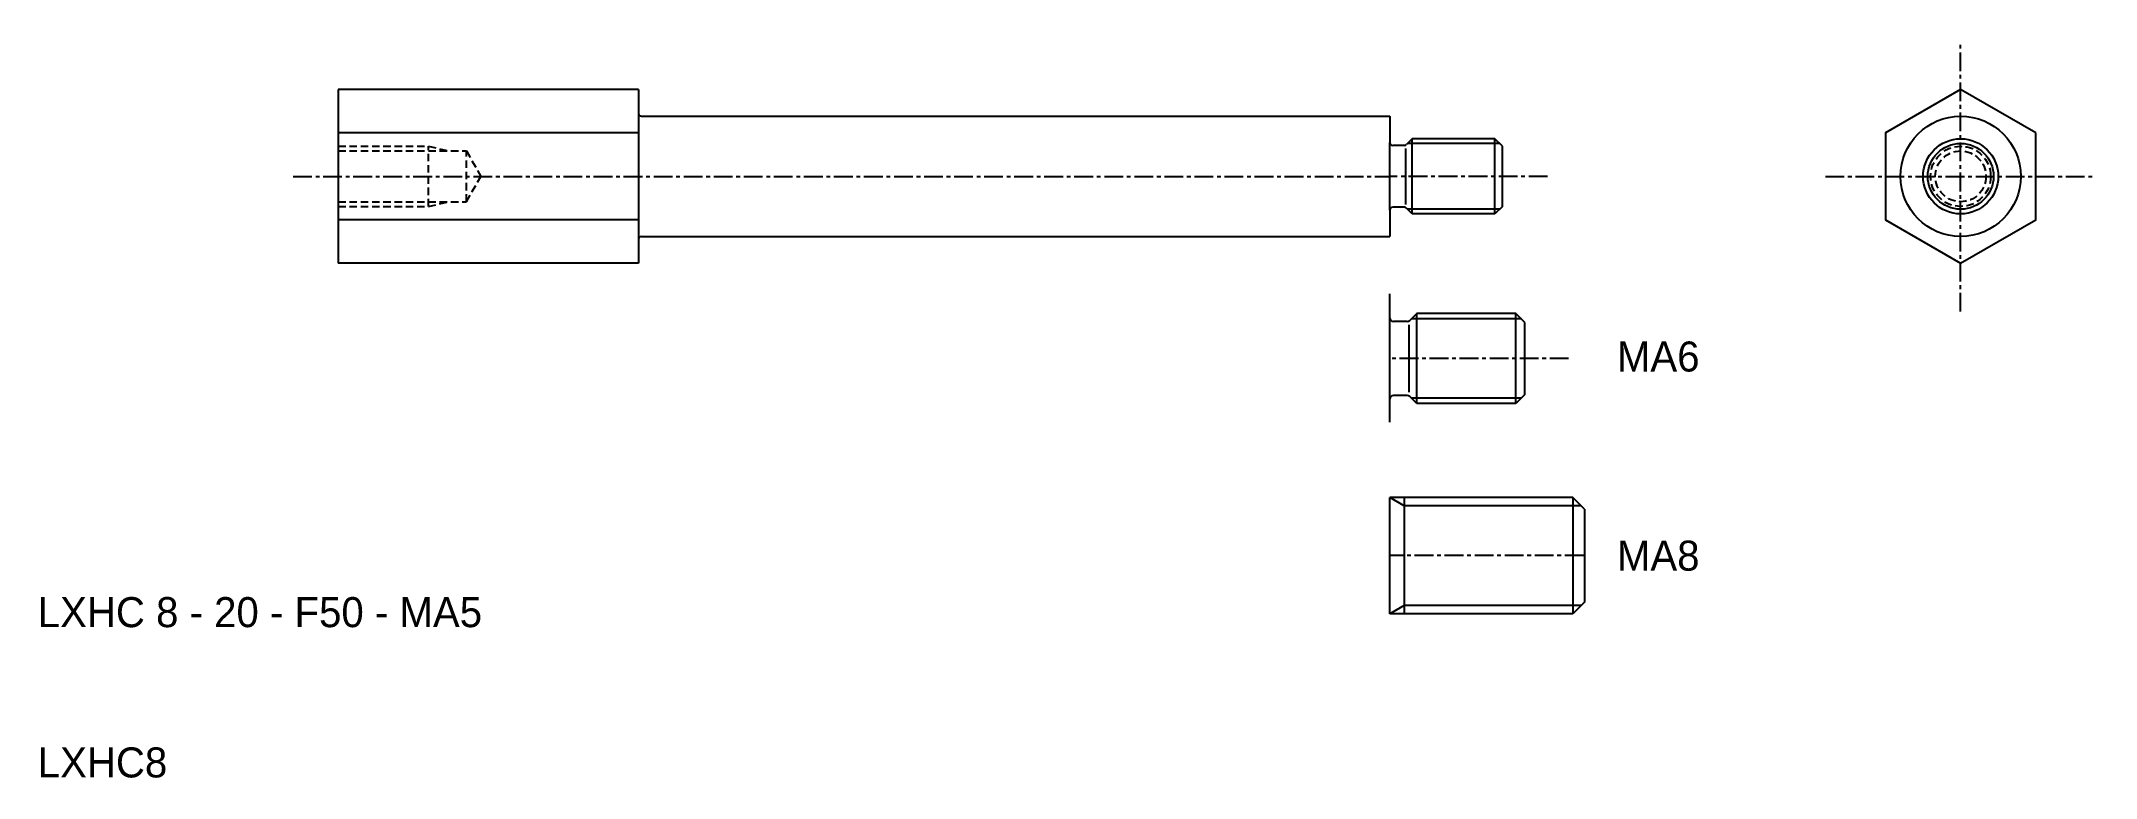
# Model space of a CAD drawing. Extents: x 99 to 235, y 9 to 58.
import ezdxf

# ---------------------------------------------------------------- set-up
doc = ezdxf.new("R2010")
doc.units = 0
doc.linetypes.add('CENTER', pattern=[2, 1.25, -0.25, 0.25, -0.25])
doc.linetypes.add('DASHED', pattern=[0.75, 0.5, -0.25])
doc.layers.get('0').update_dxf_attribs({"linetype": 'CONTINUOUS'})
doc.layers.add('CENTER', color=1, linetype='CENTER')

msp = doc.modelspace()

# ---------------------------------------------------------------- linework, layer by layer
at = {"color": 7, "linetype": 'CONTINUOUS'}
for p, q in [((118.31, 55.21), (118.31, 43.67)), ((138.31, 55.21), (118.31, 55.21)), ((138.31, 55.21), (138.31, 53.64)), ((138.31, 53.64), (138.31, 45.24)), ((138.51, 53.44), (188.31, 53.44)), ((188.31, 53.44), (188.31, 51.69)), ((138.31, 52.33), (118.31, 52.33)), ((188.31, 47.19), (188.31, 51.69)), ((189.28, 51.49), (188.51, 51.49)), ((189.36, 51.3), (189.36, 47.57)), ((189.81, 51.94), (189.42, 51.55)), ((195.31, 51.94), (189.81, 51.94)), ((189.81, 46.94), (189.81, 51.94)), ((195.31, 46.94), (195.31, 51.94)), ((195.81, 51.44), (195.31, 51.94)), ((195.81, 47.44), (195.81, 51.44)), ((138.31, 46.55), (118.31, 46.55)), ((188.31, 47.19), (188.31, 45.44)), ((189.28, 47.39), (188.51, 47.39)), ((189.81, 46.94), (189.42, 47.33)), ((195.31, 46.94), (189.81, 46.94)), ((195.81, 47.44), (195.31, 46.94)), ((138.31, 45.24), (138.31, 43.67)), ((138.51, 45.44), (188.31, 45.44)), ((138.31, 43.67), (118.31, 43.67)), ((188.31, 33.09), (188.31, 41.63)), ((189.47, 39.78), (188.55, 39.78)), ((190.11, 40.32), (189.64, 39.85)), ((190.11, 34.32), (190.11, 40.32)), ((196.71, 40.32), (190.11, 40.32)), ((197.31, 39.72), (196.71, 40.32)), ((196.71, 34.32), (196.71, 40.32)), ((197.31, 34.92), (197.31, 39.72)), ((189.57, 39.55), (189.57, 35.08)), ((189.47, 34.86), (188.55, 34.86)), ((190.11, 34.32), (189.64, 34.78)), ((196.71, 34.32), (190.11, 34.32)), ((197.31, 34.92), (196.71, 34.32)), ((200.5, 28.06), (188.31, 28.06)), ((188.31, 20.33), (188.31, 28.06)), ((189.27, 28.06), (189.27, 20.33)), ((201.27, 27.29), (200.5, 28.06)), ((200.5, 28.06), (200.5, 20.33)), ((201.27, 27.29), (201.27, 21.1)), ((201.27, 21.1), (200.5, 20.33)), ((200.5, 20.33), (188.31, 20.33))]:
    msp.add_line(p, q, dxfattribs=at)
at = {"color": 3, "linetype": 'DASHED'}
for p, q in [((118.31, 51.44), (124.31, 51.44)), ((118.31, 51.13), (126.84, 51.13)), ((124.31, 47.44), (124.31, 51.44)), ((124.31, 51.44), (125.71, 51.13)), ((126.84, 47.75), (126.84, 51.13)), ((126.84, 51.13), (127.81, 49.44)), ((126.84, 47.75), (127.81, 49.44)), ((118.31, 47.75), (126.84, 47.75)), ((118.31, 47.44), (124.31, 47.44)), ((124.31, 47.44), (125.71, 47.75))]:
    msp.add_line(p, q, dxfattribs=at)
at = {"color": 3, "linetype": 'CONTINUOUS'}
for p, q in [((195.62, 51.63), (189.51, 51.63)), ((195.62, 47.25), (189.51, 47.25)), ((197.08, 39.95), (189.75, 39.95)), ((197.08, 34.68), (189.75, 34.68)), ((189.27, 27.51), (188.31, 28.06)), ((201.05, 27.51), (189.27, 27.51)), ((189.27, 20.88), (188.31, 20.33)), ((201.05, 20.88), (189.27, 20.88))]:
    msp.add_line(p, q, dxfattribs=at)
at = {"color": 7, "linetype": 'CONTINUOUS'}
msp.add_lwpolyline([(231.31, 52.33), (226.31, 55.21), (221.31, 52.33), (221.31, 46.55), (226.31, 43.67), (231.31, 46.55)], close=True, dxfattribs=at)
for radius in [4, 2.5]:
    msp.add_circle((226.31, 49.44), radius, dxfattribs=at)
at = {"color": 3, "linetype": 'CONTINUOUS'}
msp.add_circle((226.31, 49.44), 2.19, dxfattribs=at)
at = {"color": 3, "linetype": 'DASHED'}
for radius in [2, 1.69]:
    msp.add_circle((226.31, 49.44), radius, dxfattribs=at)
at = {"color": 7, "linetype": 'CONTINUOUS'}
for centre, radius, start, end in [((138.51, 53.64), 0.2, 180, 270), ((188.51, 51.69), 0.2, 180, 270), ((189.28, 51.69), 0.2, 270, 315), ((188.51, 47.19), 0.2, 90, 180), ((189.28, 47.19), 0.2, 45, 90), ((138.51, 45.24), 0.2, 90, 180), ((188.55, 40.02), 0.24, 180, 270), ((189.47, 40.02), 0.24, 270, 315), ((188.55, 34.62), 0.24, 90, 180), ((189.47, 34.62), 0.24, 45, 90)]:
    msp.add_arc(centre, radius, start, end, dxfattribs=at)
at = {"layer": 'CENTER', "color": 1, "linetype": 'CENTER'}
for p, q in [((226.31, 40.44), (226.31, 58.44)), ((115.31, 49.44), (188.31, 49.44)), ((198.81, 49.44), (188.31, 49.44)), ((217.31, 49.44), (235.31, 49.44)), ((200.21, 37.32), (188.31, 37.32)), ((201.21, 24.2), (188.31, 24.2))]:
    msp.add_line(p, q, dxfattribs=at)

# ---------------------------------------------------------------- texts
at = {"color": 7, "linetype": 'CONTINUOUS'}
for s, p in [('MA6', (203.43, 36.45)), ('MA8', (203.43, 23.2)), ('LXHC 8 - 20 - F50 - MA5', (98.31, 19.44)), ('LXHC8', (98.31, 9.44))]:
    msp.add_text(s, height=2, dxfattribs=at).set_placement(p)

doc.saveas('drawing.dxf')
